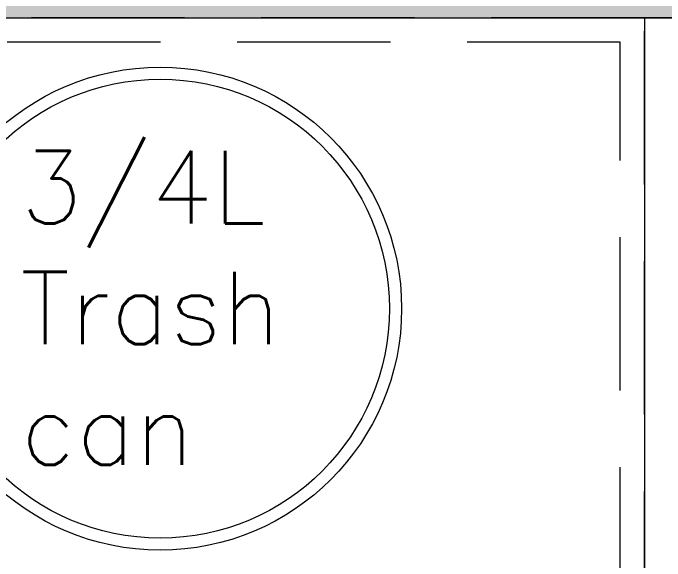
# Model space of a CAD drawing. Header units: inches. Extents: x 4017 to 5703, y -944 to 2840.
# Drawn here: x 4620.97 to 4647.97, y 1442.69 to 1465.37 of the extents above; entities that cross this region are included whole.
import ezdxf

# ---------------------------------------------------------------- set-up
doc = ezdxf.new("R2010")
doc.units = ezdxf.units.IN
doc.header["$MEASUREMENT"] = 0
doc.linetypes.add('DASHED', pattern=[19.05, 12.7, -6.35])
doc.layers.get('0').update_dxf_attribs({"color": 5})
doc.layers.add('1 - plaster', color=1, linetype='Continuous', lineweight=9)
doc.layers.add('A-dim-work', color=8, linetype='Continuous')
doc.styles.add('ENGLISH', font='romans.shx', dxfattribs={"height": 2})

# ---------------------------------------------------------------- blocks, each defined once
blk = doc.blocks.new('upwall2')
at = {"layer": '1 - plaster', "true_color": 0xe0a352}
blk.add_hatch(color=33, dxfattribs=at).paths.add_polyline_path([(-289.799, -1.8), (-289.801, 0), (-1.199, 0), (-1.202, -1.8)])
at = {"layer": '1 - plaster'}
blk.add_lwpolyline([(-1.2, 0), (-1.2, -1.8), (-289.8, -1.8), (-289.801, 0), (-1.2, 0)], dxfattribs=at)

msp = doc.modelspace()

# ---------------------------------------------------------------- linework, layer by layer
at = {"layer": '1 - plaster', "linetype": 'DASHED', "ltscale": 0.5}
for points in [[(4647.123, 1465.173), (4612.123, 1465.173), (4612.123, 1420.173), (4647.123, 1420.173)], [(4646.123, 1464.173), (4613.123, 1464.173), (4613.123, 1421.173), (4646.123, 1421.173)]]:
    msp.add_lwpolyline(points, close=True, dxfattribs=at)
at = {"layer": '1 - plaster'}
msp.add_lwpolyline([(4702.123, 1420.173), (4702.123, 1465.174), (4647.123, 1465.173), (4647.123, 1420.173), (4648.323, 1420.173), (4648.323, 1463.973), (4700.923, 1463.973), (4700.923, 1420.173), (4702.123, 1420.173)], dxfattribs=at)
for radius in [10, 9.5]:
    msp.add_circle((4627.062, 1453.136), radius, dxfattribs=at)

# ---------------------------------------------------------------- block references
at = {"xscale": -1}
msp.add_blockref('upwall2', (4609.723, 1466.974), dxfattribs=at)

# ---------------------------------------------------------------- texts
at = {"layer": 'A-dim-work', "color": 6, "lineweight": 40, "ltscale": 20, "insert": (4621.269, 1446.666), "char_height": 3, "attachment_point": 7, "style": 'ENGLISH'}
msp.add_mtext_dynamic_manual_height_columns('3/4L\\PTrash can', width=15.5, gutter_width=300.452, heights=[0], dxfattribs=at)

doc.saveas('drawing.dxf')
